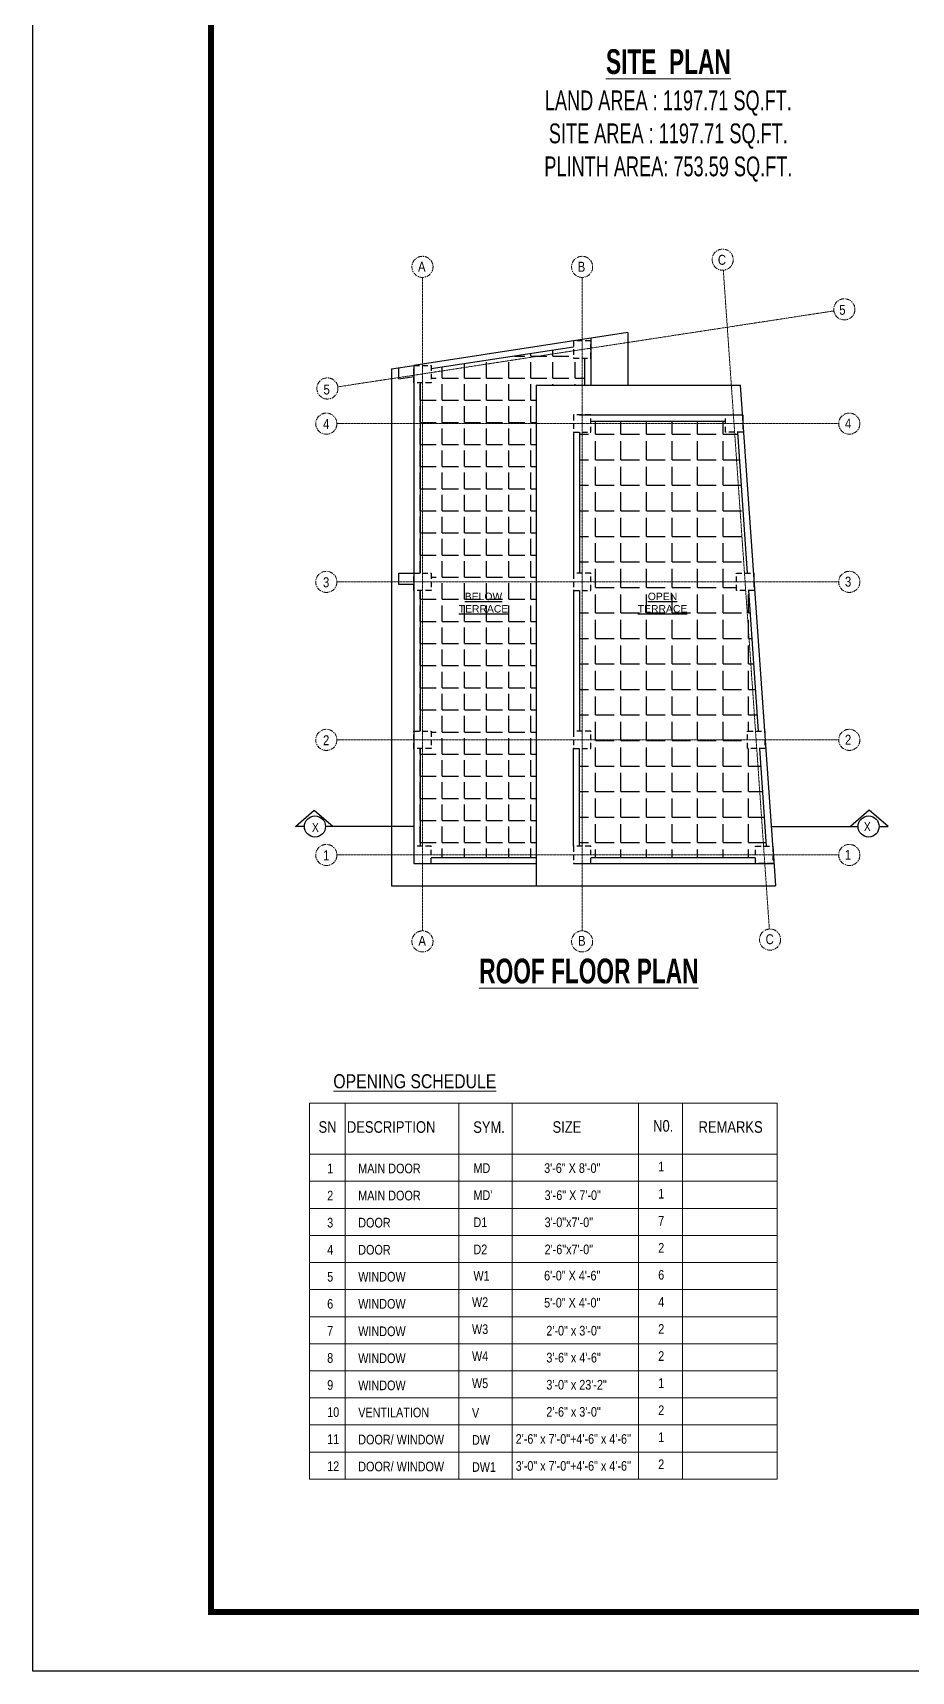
# Model space of a CAD drawing. Header units: inches. Extents: x -5051253 to -5039798, y -3262045 to -3259246.
# Drawn here: x -5048729 to -5048019, y -3262045 to -3260721 of the extents above; entities that cross this region are included whole.
import ezdxf

# ---------------------------------------------------------------- set-up
doc = ezdxf.new("R2010")
doc.units = ezdxf.units.IN
doc.header["$LTSCALE"] = 2
doc.header["$MEASUREMENT"] = 0
doc.linetypes.add('CENTER', pattern=[2, 1.25, -0.25, 0.25, -0.25])
doc.linetypes.add('HIDDEN', pattern=[0.375, 0.25, -0.125])
doc.layers.get('0').update_dxf_attribs({"linetype": 'CONTINUOUS'})
doc.layers.add('A-Hatch', color=7, linetype='CONTINUOUS')
for name, color, linetype, lineweight in [('annotate', 7, 'CONTINUOUS', 9), ('Annotations-Bold.w', 177, 'CONTINUOUS', 13), ('TEXT', 181, 'CONTINUOUS', 25), ('Text-100.w', 254, 'CONTINUOUS', 9)]:
    doc.layers.add(name, color=color, linetype=linetype, lineweight=lineweight)
doc.styles.add('ARAIL', font='ARIALN.TTF')
doc.styles.add('Arial', font='arial.ttf', dxfattribs={"width": 0.8, "height": 12})
doc.styles.add('arial.', font='arial.ttf')
doc.styles.add('DIM', font='arial.ttf', dxfattribs={"width": 0.8})

msp = doc.modelspace()

# ---------------------------------------------------------------- hatches: boundary and pattern name
at = {"layer": 'A-Hatch', "ltscale": 0.5}
h = msp.add_hatch(dxfattribs=at)
h.set_pattern_fill('ANGLE', color=256, scale=65)
h.set_pattern_definition([(0, (41150.567, -2583.883), (0, 17.875), [13, -4.875]), (90, (41150.567, -2583.883), (-17.875, 1e-15), [13, -4.875])])
h.paths.add_polyline_path([(-5048322.2, -3261005.5), (-5048283.2, -3261005.5), (-5048283.2, -3260983.6), (-5048292.2, -3260983.6), (-5048292.2, -3260974.6), (-5048407.2, -3260992.3), (-5048407.2, -3261003.4), (-5048416.2, -3261003.4), (-5048416.2, -3261157.4), (-5048407.2, -3261157.4), (-5048407.2, -3261171.4), (-5048416.2, -3261171.4), (-5048416.2, -3261285.1), (-5048407.2, -3261285.1), (-5048407.2, -3261299.1), (-5048416.2, -3261299.1), (-5048416.2, -3261378.1), (-5048407.2, -3261378.1), (-5048407.2, -3261387.1), (-5048322.2, -3261387.1)])
h.paths.add_polyline_path([(-5048386.3, -3261192), (-5048343.3, -3261192), (-5048343.3, -3261169.5), (-5048386.3, -3261169.5)], flags=24)
h = msp.add_hatch(dxfattribs=at)
h.set_pattern_fill('ANGLE', color=256, scale=75)
h.set_pattern_definition([(0, (41150.567, -2583.883), (0, 20.625), [15, -5.625]), (90, (41150.567, -2583.883), (-20.625, 1e-15), [15, -5.625])])
h.paths.add_polyline_path([(-5048150.5, -3261171.4), (-5048160.5, -3261171.4), (-5048160.5, -3261157.4), (-5048151.5, -3261157.4), (-5048159.4, -3261043.5), (-5048169.4, -3261043.5), (-5048169.4, -3261034.5), (-5048278.2, -3261034.5), (-5048278.2, -3261043.5), (-5048287.2, -3261043.5), (-5048287.2, -3261157.4), (-5048278.2, -3261157.4), (-5048278.2, -3261171.4), (-5048287.2, -3261171.4), (-5048287.2, -3261285.1), (-5048278.2, -3261285.1), (-5048278.2, -3261299.1), (-5048287.2, -3261299.1), (-5048287.2, -3261378.1), (-5048278.2, -3261378.1), (-5048278.2, -3261387.1), (-5048145.1, -3261387.1), (-5048145.1, -3261378.1), (-5048136.1, -3261378.1), (-5048141.6, -3261299.1), (-5048151.6, -3261299.1), (-5048151.6, -3261285.1), (-5048142.6, -3261285.1)])
h.paths.add_polyline_path([(-5048241.6, -3261192), (-5048198.5, -3261192), (-5048198.5, -3261169.5), (-5048241.6, -3261169.5)], flags=24)

# ---------------------------------------------------------------- linework, layer by layer
at = {"ltscale": 0.5}
for p, q in [((-5048248.2, -3260962.8), (-5048421.2, -3260989.4)), ((-5048248.2, -3260962.8), (-5048248.2, -3261005.5)), ((-5048292.2, -3260974.6), (-5048407.2, -3260992.3)), ((-5048278.2, -3260967.4), (-5048278.2, -3261005.5)), ((-5048439.2, -3260992.1), (-5048421.2, -3260989.4)), ((-5048439.2, -3260992.1), (-5048439.2, -3261410.1)), ((-5048433.2, -3261000.3), (-5048433.2, -3260991.2)), ((-5048421.2, -3260989.4), (-5048421.2, -3261157.4)), ((-5048283.2, -3260983.6), (-5048283.2, -3261005.5)), ((-5048433.2, -3261000.3), (-5048421.2, -3260998.5)), ((-5048416.2, -3261003.4), (-5048416.2, -3261157.4)), ((-5048322.2, -3261005.5), (-5048322.2, -3261410.1)), ((-5048322.2, -3261005.5), (-5048157.1, -3261005.5)), ((-5048130.1, -3261392.1), (-5048157.1, -3261005.5)), ((-5048287.2, -3261029.5), (-5048278.2, -3261029.5)), ((-5048278.2, -3261029.5), (-5048155.4, -3261029.5)), ((-5048292.2, -3261043.5), (-5048292.2, -3261157.4)), ((-5048287.2, -3261043.5), (-5048287.2, -3261157.4)), ((-5048278.2, -3261034.5), (-5048169.4, -3261034.5)), ((-5048151.5, -3261157.4), (-5048159.4, -3261043.5)), ((-5048433.2, -3261157.4), (-5048421.2, -3261157.4)), ((-5048433.2, -3261166.4), (-5048433.2, -3261157.4)), ((-5048421.2, -3261157.4), (-5048421.2, -3261392.1)), ((-5048421.2, -3261166.4), (-5048433.2, -3261166.4)), ((-5048416.2, -3261171.4), (-5048416.2, -3261285.1)), ((-5048292.2, -3261171.4), (-5048292.2, -3261285.1)), ((-5048287.2, -3261171.4), (-5048287.2, -3261285.1)), ((-5048142.6, -3261285.1), (-5048150.5, -3261171.4)), ((-5048416.2, -3261299.1), (-5048416.2, -3261378.1)), ((-5048416.2, -3261299.1), (-5048416.2, -3261378.1)), ((-5048292.2, -3261378.1), (-5048292.2, -3261299.1)), ((-5048287.2, -3261378.1), (-5048287.2, -3261299.1)), ((-5048136.1, -3261378.1), (-5048141.6, -3261299.1)), ((-5048407.2, -3261387.1), (-5048322.2, -3261387.1)), ((-5048278.2, -3261387.1), (-5048145.1, -3261387.1)), ((-5048131.1, -3261378.1), (-5048128.9, -3261410.1)), ((-5048421.2, -3261392.1), (-5048322.2, -3261392.1)), ((-5048292.2, -3261392.1), (-5048130.1, -3261392.1)), ((-5048439.2, -3261410.1), (-5048128.9, -3261410.1))]:
    msp.add_line(p, q, dxfattribs=at)
msp.add_lwpolyline([(-5048729.1, -3262044.9), (-5048729.1, -3259799.8), (-5045554.3, -3259799.8), (-5045554.3, -3262044.9)], close=True)
at = {"const_width": 4.8}
msp.add_lwpolyline([(-5045602.3, -3261996.9), (-5045602.3, -3259847.8), (-5048585.1, -3259847.8), (-5048585.1, -3261996.9)], close=True, dxfattribs=at)
at = {"linetype": 'HIDDEN', "ltscale": 9}
for points in [[(-5048278.2, -3260969.6), (-5048292.2, -3260969.6), (-5048292.2, -3260983.6), (-5048278.2, -3260983.6)], [(-5048421.2, -3260989.4), (-5048407.2, -3260989.4), (-5048407.2, -3261003.4), (-5048421.2, -3261003.4)], [(-5048278.2, -3261029.5), (-5048292.2, -3261029.5), (-5048292.2, -3261043.5), (-5048278.2, -3261043.5)], [(-5048169.4, -3261029.5), (-5048155.4, -3261029.5), (-5048155.4, -3261043.5), (-5048169.4, -3261043.5)], [(-5048421.2, -3261157.4), (-5048407.2, -3261157.4), (-5048407.2, -3261171.4), (-5048421.2, -3261171.4)], [(-5048278.2, -3261157.4), (-5048292.2, -3261157.4), (-5048292.2, -3261171.4), (-5048278.2, -3261171.4)], [(-5048160.5, -3261157.4), (-5048146.5, -3261157.4), (-5048146.5, -3261171.4), (-5048160.5, -3261171.4)], [(-5048421.2, -3261285.1), (-5048407.2, -3261285.1), (-5048407.2, -3261299.1), (-5048421.2, -3261299.1)], [(-5048278.2, -3261285.1), (-5048292.2, -3261285.1), (-5048292.2, -3261299.1), (-5048278.2, -3261299.1)], [(-5048151.6, -3261285.1), (-5048137.6, -3261285.1), (-5048137.6, -3261299.1), (-5048151.6, -3261299.1)], [(-5048407.2, -3261378.1), (-5048421.2, -3261378.1), (-5048421.2, -3261392.1), (-5048407.2, -3261392.1)], [(-5048278.2, -3261378.1), (-5048292.2, -3261378.1), (-5048292.2, -3261392.1), (-5048278.2, -3261392.1)], [(-5048145.1, -3261378.1), (-5048131.1, -3261378.1), (-5048131.1, -3261392.1), (-5048145.1, -3261392.1)]]:
    msp.add_lwpolyline(points, close=True, dxfattribs=at)
at = {"layer": 'annotate'}
for p, q in [((-5048505.5, -3261585.6), (-5048505.5, -3261889.6)), ((-5048505.5, -3261585.6), (-5048127.5, -3261585.6)), ((-5048476.7, -3261585.6), (-5048476.7, -3261889.6)), ((-5048384.7, -3261585.6), (-5048384.7, -3261889.6)), ((-5048341.8, -3261585.6), (-5048341.8, -3261889.6)), ((-5048239.5, -3261585.6), (-5048239.5, -3261889.6)), ((-5048204.1, -3261585.6), (-5048204.1, -3261889.6)), ((-5048127.5, -3261585.6), (-5048127.5, -3261889.6)), ((-5048505.5, -3261627), (-5048127.5, -3261627)), ((-5048505.5, -3261648.9), (-5048127.5, -3261648.9)), ((-5048505.5, -3261670.8), (-5048127.5, -3261670.8)), ((-5048505.5, -3261692.7), (-5048127.5, -3261692.7)), ((-5048505.5, -3261714.5), (-5048127.5, -3261714.5)), ((-5048505.5, -3261736.4), (-5048127.5, -3261736.4)), ((-5048505.5, -3261758.3), (-5048127.5, -3261758.3)), ((-5048505.5, -3261780.2), (-5048127.5, -3261780.2)), ((-5048505.5, -3261802), (-5048127.5, -3261802)), ((-5048505.5, -3261823.9), (-5048127.5, -3261823.9)), ((-5048505.5, -3261845.8), (-5048127.5, -3261845.8)), ((-5048505.5, -3261867.7), (-5048127.5, -3261867.7)), ((-5048505.5, -3261889.6), (-5048127.5, -3261889.6))]:
    msp.add_line(p, q, dxfattribs=at)
at = {"layer": 'Annotations-Bold.w', "linetype": 'CENTER', "ltscale": 0.3}
for p, q in [((-5048171.1, -3260912.5), (-5048133.9, -3261444.9)), ((-5048414.2, -3260918.3), (-5048414.2, -3261446.4)), ((-5048285.2, -3260918.3), (-5048285.2, -3261446.4)), ((-5048081.7, -3260945.4), (-5048482.6, -3261006.8)), ((-5048077.8, -3261036.5), (-5048483.4, -3261036.5)), ((-5048077.8, -3261164.4), (-5048483.4, -3261164.4)), ((-5048077.8, -3261292.1), (-5048483.4, -3261292.1)), ((-5048077.8, -3261385.1), (-5048483.4, -3261385.1))]:
    msp.add_line(p, q, dxfattribs=at)
at = {"layer": 'Annotations-Bold.w', "linetype": 'CENTER', "ltscale": 1.5}
for centre in [(-5048171.6, -3260904), (-5048414.2, -3260909.8), (-5048285.2, -3260909.8), (-5048073.3, -3260944.1), (-5048491, -3261008.1), (-5048491.9, -3261036.5), (-5048069.3, -3261036.5), (-5048491.9, -3261164.4), (-5048069.3, -3261164.4), (-5048491.9, -3261292.1), (-5048069.3, -3261292.1), (-5048491.9, -3261385.1), (-5048069.3, -3261385.1), (-5048414.2, -3261455), (-5048285.2, -3261455), (-5048133.3, -3261453.5)]:
    msp.add_circle(centre, 8.53, dxfattribs=at)
at = {"layer": 'TEXT'}
for points in [[(-5048509.6, -3261362.1), (-5048516.7, -3261362.1), (-5048501.6, -3261349), (-5048486.4, -3261362.1)], [(-5048045.1, -3261362.1), (-5048038, -3261362.1), (-5048053.1, -3261349), (-5048068.3, -3261362.1)], [(-5048421.2, -3261362.1), (-5048492.5, -3261362.1)], [(-5048132.2, -3261362.1), (-5048062.2, -3261362.1)]]:
    msp.add_lwpolyline(points, dxfattribs=at)
for centre in [(-5048501.1, -3261362.1), (-5048053.7, -3261362.1)]:
    msp.add_circle(centre, 8.53, dxfattribs=at)

# ---------------------------------------------------------------- texts
at = {"layer": 'annotate', "style": 'DIM'}
for s, insert, char_height, attachment_point in [('{\\fArial|b0|i0|c0|p34;SN}', (-5048498.2, -3261600.3), 9.375, 1), ('{\\fArial|b0|i0|c0|p34;DESCRIPTION}', (-5048475.3, -3261600.3), 9.375, 1), ('{\\fArial|b0|i0|c0|p34;SYM.}', (-5048373.2, -3261600.4), 9.375, 1), ('{\\fArial|b0|i0|c0|p34;SIZE}', (-5048309.1, -3261600.3), 9.375, 1), ('{\\fArial|b0|i0|c0|p34;N0.}', (-5048227.8, -3261599.4), 9.375, 1), ('{\\fArial|b0|i0|c0|p34;REMARKS}', (-5048191.1, -3261600.3), 9.375, 1), ('{\\fArial|b0|i0|c0|p34;1}', (-5048491.2, -3261634.6), 7.813, 1), ('MAIN DOOR ', (-5048466.1, -3261634.6), 7.81, 1), ('MD', (-5048373, -3261634.3), 7.81, 1), ('3\'-6" X 8\'-0"', (-5048315.9, -3261634.3), 7.813, 1), ('1', (-5048223.7, -3261633.1), 7.81, 1), ('{\\fArial|b0|i0|c0|p34;2}', (-5048491.2, -3261656.5), 7.813, 1), ('MAIN DOOR ', (-5048466.1, -3261656.5), 7.81, 1), ("MD'", (-5048373, -3261656.2), 7.81, 1), ('3\'-6" X 7\'-0"', (-5048315.5, -3261656.2), 7.813, 1), ('1', (-5048223.7, -3261655), 7.81, 1), ('{\\fArial|b0|i0|c0|p34;3}', (-5048491.2, -3261678.4), 7.813, 1), ('{\\fArial|b0|i0|c0|p34;DOOR }', (-5048466.1, -3261678.4), 7.813, 1), ('D1', (-5048373, -3261678.1), 7.81, 1), ('3\'-0"x7\'-0"', (-5048315.5, -3261678.1), 7.813, 1), ('{\\fArial|b0|i0|c0|p34;4}', (-5048491.2, -3261700.3), 7.813, 1), ('{\\fArial|b0|i0|c0|p34;DOOR }', (-5048466.1, -3261700.3), 7.813, 1), ('D2', (-5048373, -3261700), 7.81, 1), ('2\'-6"x7\'-0"', (-5048315.5, -3261700), 7.813, 1), ('6', (-5048223.7, -3261720.6), 7.81, 1), ('{\\fArial|b0|i0|c0|p34;5}', (-5048491.2, -3261722.1), 7.813, 1), ('WINDOW ', (-5048466.1, -3261722.1), 7.81, 1), ('W1', (-5048373, -3261729.1), 7.81, 7), ('6\'-0" X 4\'-6"', (-5048315.9, -3261729.1), 7.813, 7), ('{\\fArial|b0|i0|c0|p34;6}', (-5048491.2, -3261744), 7.813, 1), ('WINDOW ', (-5048466.1, -3261744), 7.81, 1), ('W2', (-5048374.2, -3261742.6), 7.81, 1), ('5\'-0" X 4\'-0"', (-5048315.9, -3261751), 7.813, 7), ('4', (-5048223.7, -3261742.5), 7.81, 1), ('{\\fArial|b0|i0|c0|p34;WINDOW}', (-5048466.1, -3261766.2), 7.813, 1), ('W3', (-5048374.2, -3261764.5), 7.81, 1), ('2\'-0" x 3\'-0"', (-5048314.1, -3261765.7), 7.813, 1), ('2', (-5048223.7, -3261764.3), 7.81, 1), ('W4', (-5048374.2, -3261786.3), 7.81, 1), ('2', (-5048223.7, -3261786.2), 7.81, 1), ('{\\fArial|b0|i0|c0|p34;WINDOW}', (-5048466.1, -3261788), 7.813, 1), ('3\'-6" x 4\'-6"', (-5048314.1, -3261787.5), 7.813, 1), ('{\\fArial|b0|i0|c0|p34;WINDOW}', (-5048466.1, -3261809.9), 7.813, 1), ('W5', (-5048374.2, -3261808.2), 7.81, 1), ('3\'-0" x 23\'-2"', (-5048314.1, -3261809.4), 7.813, 1), ('1', (-5048223.7, -3261808.1), 7.81, 1), ('{\\fArial|b0|i0|c0|p34;VENTILATION}', (-5048466.1, -3261831.8), 7.813, 1), ('V', (-5048374.2, -3261832.1), 7.81, 1), ('2\'-6" x 3\'-0"', (-5048314.1, -3261831.3), 7.813, 1), ('DOOR/ WINDOW', (-5048466.1, -3261853.7), 7.813, 1), ('2\'-6" x 7\'-0"+4\'-6" x 4\'-6\'\'', (-5048338.9, -3261853.2), 7.813, 1), ('1', (-5048223.7, -3261851.8), 7.81, 1), ('DW', (-5048374.2, -3261854), 7.81, 1), ('DOOR/ WINDOW', (-5048466.1, -3261875.5), 7.813, 1), ('DW1', (-5048374.2, -3261875.9), 7.81, 1), ('3\'-0" x 7\'-0"+4\'-6" x 4\'-6\'\'', (-5048338.9, -3261875), 7.813, 1), ('2', (-5048223.7, -3261873.7), 7.81, 1)]:
    msp.add_mtext(s, dxfattribs=dict(at, insert=insert, char_height=char_height, attachment_point=attachment_point))
at = {"layer": 'annotate', "attachment_point": 1, "style": 'DIM'}
for s, insert, char_height, width in [('7', (-5048223.7, -3261676.8), 7.81, 8.301), ('2', (-5048223.7, -3261698.7), 7.81, 8.301), ('{\\fArial|b0|i0|c0|p34;7}', (-5048491.2, -3261765.9), 7.813, 0.857), ('8', (-5048491.2, -3261787.8), 7.81, 0.857), ('9', (-5048491.2, -3261809.6), 7.81, 0.857), ('10', (-5048491.2, -3261831.5), 7.81, 0.857), ('2', (-5048223.7, -3261830), 7.81, 0.336), ('11', (-5048491.2, -3261853.4), 7.81, 0.857), ('12', (-5048491.2, -3261875.3), 7.81, 0.857)]:
    msp.add_mtext(s, dxfattribs=dict(at, insert=insert, char_height=char_height, width=width))
at = {"layer": 'Annotations-Bold.w', "linetype": 'CENTER', "ltscale": 1.5, "char_height": 8, "attachment_point": 1, "style": 'ARAIL'}
for s, insert in [('A', (-5048417.8, -3260905.7)), ('B', (-5048288.8, -3260905.7)), ('C', (-5048175.5, -3260900.1)), ('5', (-5048077.4, -3260940.5)), ('5', (-5048494.2, -3261004.9)), ('4', (-5048494.6, -3261032.8)), ('4', (-5048072.8, -3261032.4)), ('3', (-5048494.6, -3261160.7)), ('3', (-5048072.8, -3261160.2)), ('2', (-5048494.6, -3261288.4)), ('2', (-5048072.8, -3261288)), ('1', (-5048494.6, -3261381.4)), ('1', (-5048072.8, -3261381)), ('A', (-5048417.5, -3261450.5)), ('B', (-5048288.5, -3261450.5)), ('C', (-5048136.9, -3261449.2))]:
    msp.add_mtext_dynamic_manual_height_columns(s, width=6.539, gutter_width=100, heights=[0], dxfattribs=dict(at, insert=insert))
at = {"layer": 'TEXT', "lineweight": -2, "char_height": 6, "width": 127.506, "attachment_point": 5, "style": 'arial.'}
for s, insert in [('{\\LBELOW \\PTERRACE}', (-5048364.9, -3261181.2)), ('{\\LOPEN\\PTERRACE}', (-5048220.2, -3261181.2))]:
    msp.add_mtext(s, dxfattribs=dict(at, insert=insert))
at = {"layer": 'TEXT', "char_height": 7.2, "style": 'ARAIL'}
for insert, attachment_point in [((-5048498, -3261359.3), 3), ((-5048057.5, -3261358.6), 1)]:
    msp.add_mtext_dynamic_manual_height_columns('X', width=125.465, gutter_width=90, heights=[0], dxfattribs=dict(at, insert=insert, attachment_point=attachment_point))
at = {"layer": 'Text-100.w', "attachment_point": 2, "style": 'Arial'}
for s, insert, char_height, width in [('\\A1;{\\fArial Narrow|b1|i0|c0|p34;\\LSITE  PLAN\\P\\fArial Narrow|b0|i0|c0|p34;\\H0.8x;\\lLAND AREA : 1197.71 SQ.FT.\\PSITE AREA : 1197.71 SQ.FT.\\PPLINTH AREA: 753.59 SQ.FT.}', (-5048215.5, -3260733.9), 20, 569.102), ('\\A1;{\\fArial Narrow|b1|i0|c0|p34;\\L ROOF FLOOR PLAN}', (-5048282.3, -3261468.9), 20, 569.102), ('{\\LOPENING SCHEDULE}', (-5048420.4, -3261562.3), 11.4, 536.354)]:
    msp.add_mtext(s, dxfattribs=dict(at, insert=insert, char_height=char_height, width=width))

doc.saveas('drawing.dxf')
